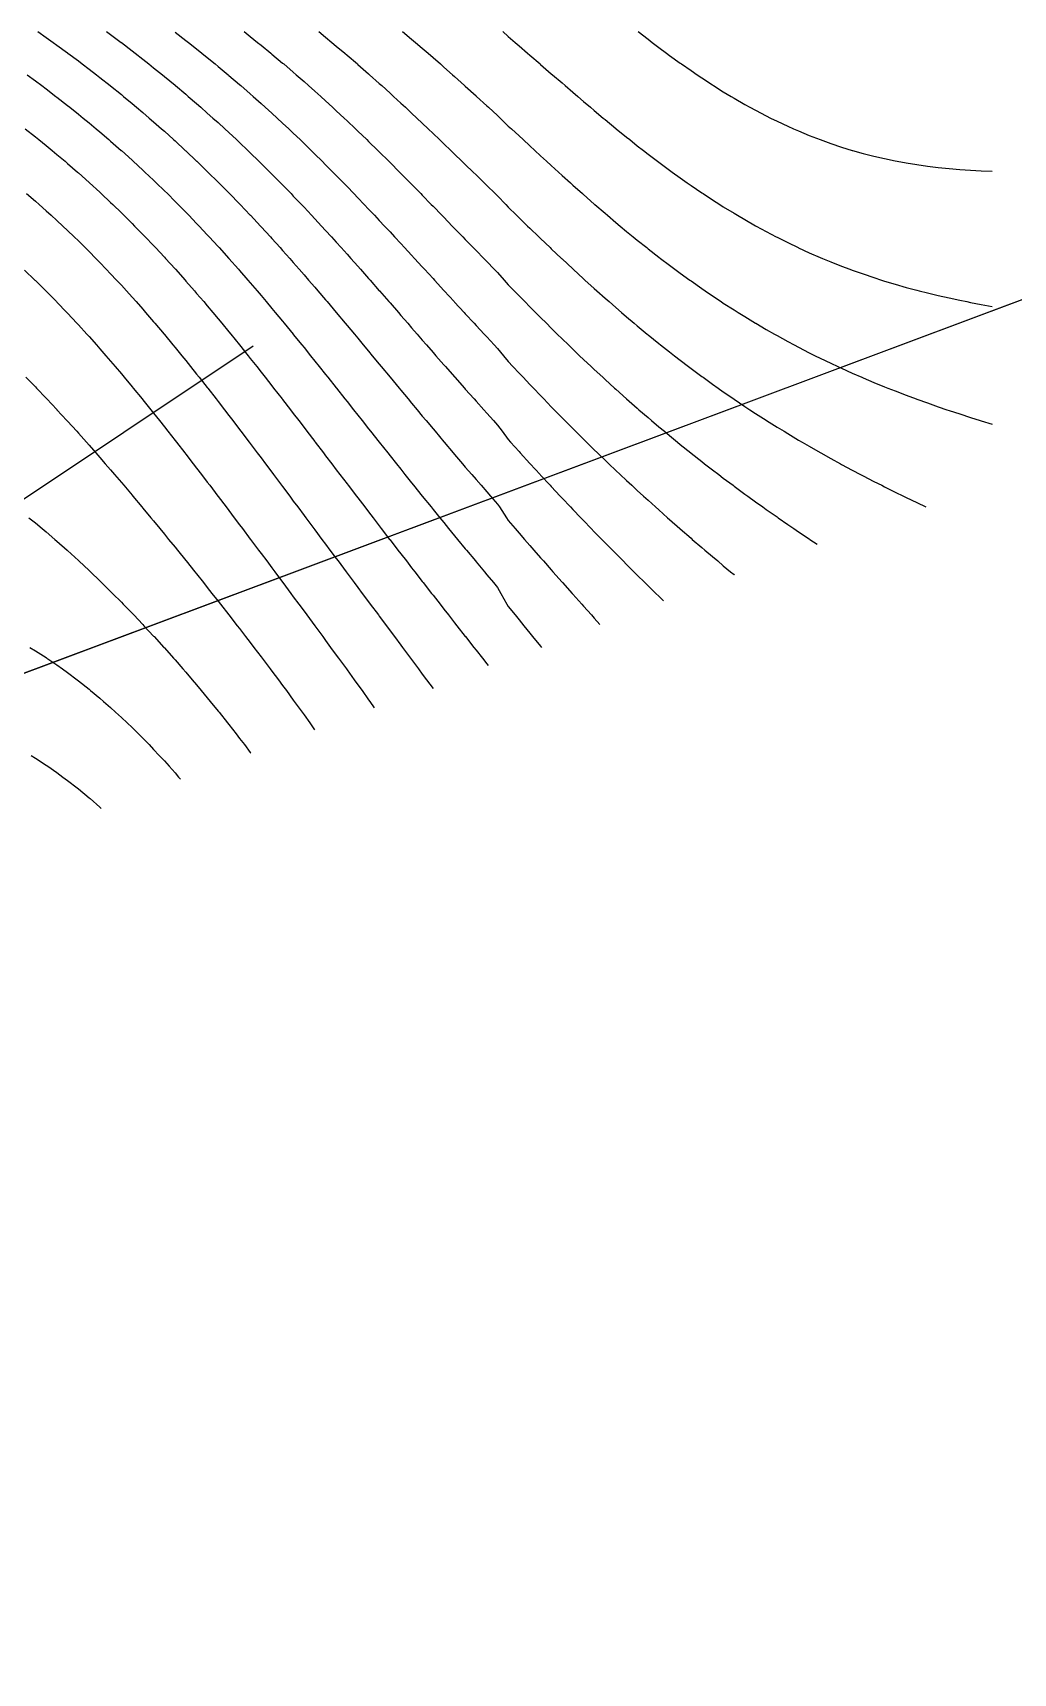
# Model space of a CAD drawing. Extents: x 1412553 to 1415230, y 4927294 to 4931784.
# Drawn here: x 1412658.81 to 1412674.25, y 4931518.92 to 4931544.76 of the extents above; entities that cross this region are included whole.
import ezdxf

# ---------------------------------------------------------------- set-up
doc = ezdxf.new("R2010")
doc.units = 0
doc.header["$MEASUREMENT"] = 0
doc.layers.get('0').update_dxf_attribs({"linetype": 'CONTINUOUS'})
doc.layers.add('LINE', color=2, linetype='CONTINUOUS')
doc.layers.add('nz-property-titles(LINZ DOWNLOAD)', color=1, linetype='CONTINUOUS')

msp = doc.modelspace()

# ---------------------------------------------------------------- linework, layer by layer
at = {"color": 4}
msp.add_lwpolyline([(1412628.11, 4931577.5), (1412633.05, 4931574.19), (1412634.96, 4931570.18), (1412641.65, 4931558.92), (1412643.23, 4931552.22), (1412645.18, 4931545.9), (1412648.78, 4931537.03), (1412651.34, 4931534.66), (1412654.11, 4931534.38), (1412662.28, 4931539.83)], dxfattribs=at)
at = {"layer": 'LINE'}
for points in [[(1412658.889526, 4931544.782051), (1412659.018809, 4931544.690424), (1412659.128646, 4931544.611888), (1412659.188088, 4931544.568866), (1412659.357367, 4931544.445235), (1412659.36213, 4931544.441725), (1412659.526646, 4931544.318906), (1412659.589497, 4931544.271562), (1412659.695925, 4931544.190266), (1412659.811224, 4931544.101399), (1412659.865204, 4931544.05918), (1412660.027336, 4931543.931235), (1412660.034483, 4931543.925509), (1412660.203762, 4931543.788721), (1412660.237684, 4931543.761072), (1412660.373041, 4931543.648973), (1412660.442563, 4931543.590909), (1412660.54232, 4931543.506232), (1412660.6422, 4931543.420746), (1412660.711599, 4931543.360347), (1412660.836734, 4931543.250583), (1412660.880878, 4931543.2112), (1412661.026362, 4931543.08042), (1412661.050157, 4931543.058663), (1412661.211309, 4931542.910256), (1412661.219436, 4931542.902642), (1412661.388715, 4931542.742993), (1412661.39177, 4931542.740093), (1412661.557994, 4931542.579659), (1412661.568016, 4931542.56993), (1412661.727273, 4931542.412691), (1412661.740295, 4931542.399767), (1412661.896552, 4931542.242087), (1412661.908867, 4931542.229604), (1412662.065831, 4931542.067861), (1412662.073971, 4931542.059441), (1412662.23511, 4931541.89008), (1412662.235871, 4931541.889277), (1412662.394809, 4931541.719114), (1412662.404389, 4931541.708701), (1412662.551032, 4931541.548951), (1412662.573668, 4931541.52393), (1412662.704792, 4931541.378788), (1412662.742947, 4931541.335957), (1412662.856319, 4931541.208625), (1412662.912226, 4931541.144996), (1412663.005855, 4931541.038462), (1412663.081505, 4931540.95129), (1412663.153607, 4931540.868298), (1412663.250784, 4931540.755105), (1412663.299794, 4931540.698135), (1412663.420063, 4931540.556754), (1412663.444616, 4931540.527972), (1412663.588286, 4931540.357809), (1412663.589342, 4931540.356546), (1412663.731073, 4931540.187646), (1412663.758621, 4931540.154516), (1412663.873106, 4931540.017483), (1412663.9279, 4931539.951339), (1412664.014547, 4931539.847319), (1412664.097179, 4931539.747345), (1412664.155571, 4931539.677156), (1412664.266458, 4931539.542904), (1412664.296335, 4931539.506993), (1412664.435737, 4931539.338326), (1412664.436983, 4931539.33683), (1412664.577859, 4931539.166667), (1412664.605016, 4931539.133674), (1412664.718939, 4931538.996503), (1412664.774295, 4931538.929502), (1412664.860346, 4931538.82634), (1412664.943574, 4931538.726071), (1412665.0022, 4931538.656177), (1412665.112853, 4931538.523634), (1412665.144612, 4931538.486014), (1412665.282132, 4931538.322379), (1412665.287683, 4931538.315851), (1412665.431714, 4931538.145688), (1412665.451411, 4931538.122316), (1412665.576669, 4931537.975524), (1412665.62069, 4931537.923721), (1412665.72258, 4931537.805361), (1412665.789969, 4931537.726736), (1412665.869508, 4931537.635198), (1412665.959248, 4931537.531453), (1412666.017517, 4931537.465035), (1412666.128527, 4931537.337893), (1412666.157338, 4931537.294872), (1412666.269103, 4931537.124709), (1412666.297806, 4931537.080107), (1412666.40613, 4931536.954545), (1412666.467085, 4931536.883431), (1412666.553239, 4931536.784382), (1412666.636364, 4931536.688169), (1412666.701226, 4931536.614219), (1412666.805643, 4931536.494288), (1412666.850058, 4931536.444056), (1412666.974922, 4931536.301728), (1412666.999728, 4931536.273893), (1412667.144201, 4931536.110415), (1412667.150204, 4931536.10373), (1412667.30162, 4931535.933566), (1412667.31348, 4931535.920114), (1412667.453863, 4931535.763403), (1412667.482759, 4931535.730823), (1412667.606767, 4931535.59324), (1412667.652038, 4931535.542478), (1412667.74105, 4931535.444282)], [(1412659.972336, 4931544.782051), (1412660.034483, 4931544.735872), (1412660.199951, 4931544.611888), (1412660.203762, 4931544.608995), (1412660.373041, 4931544.479568), (1412660.422135, 4931544.441725), (1412660.54232, 4931544.347763), (1412660.638994, 4931544.271562), (1412660.711599, 4931544.213484), (1412660.850573, 4931544.101399), (1412660.880878, 4931544.07658), (1412661.050157, 4931543.936886), (1412661.056959, 4931543.931235), (1412661.219436, 4931543.794109), (1412661.25829, 4931543.761072), (1412661.388715, 4931543.648371), (1412661.454735, 4931543.590909), (1412661.557994, 4931543.499542), (1412661.646459, 4931543.420746), (1412661.727273, 4931543.34756), (1412661.833694, 4931543.250583), (1412661.896552, 4931543.192338), (1412662.016655, 4931543.08042), (1412662.065831, 4931543.03382), (1412662.19558, 4931542.910256), (1412662.23511, 4931542.87198), (1412662.370727, 4931542.740093), (1412662.404389, 4931542.706812), (1412662.542333, 4931542.56993), (1412662.573668, 4931542.538332), (1412662.710678, 4931542.399767), (1412662.742947, 4931542.36661), (1412662.876007, 4931542.229604), (1412662.912226, 4931542.191729), (1412663.038567, 4931542.059441), (1412663.081505, 4931542.013804), (1412663.198615, 4931541.889277), (1412663.250784, 4931541.833009), (1412663.356426, 4931541.719114), (1412663.420063, 4931541.649547), (1412663.512204, 4931541.548951), (1412663.589342, 4931541.463632), (1412663.666225, 4931541.378788), (1412663.758621, 4931541.275541), (1412663.818694, 4931541.208625), (1412663.9279, 4931541.085539), (1412663.969838, 4931541.038462), (1412664.097179, 4931540.893932), (1412664.119881, 4931540.868298), (1412664.266458, 4931540.70107), (1412664.269046, 4931540.698135), (1412664.417693, 4931540.527972), (1412664.435737, 4931540.507127), (1412664.565905, 4931540.357809), (1412664.605016, 4931540.312559), (1412664.713862, 4931540.187646), (1412664.774295, 4931540.117743), (1412664.861757, 4931540.017483), (1412664.943574, 4931539.923005), (1412665.009764, 4931539.847319), (1412665.112853, 4931539.728631), (1412665.158051, 4931539.677156), (1412665.282132, 4931539.53494), (1412665.306798, 4931539.506993), (1412665.451411, 4931539.342183), (1412665.456166, 4931539.33683), (1412665.606513, 4931539.166667), (1412665.62069, 4931539.150535), (1412665.757876, 4931538.996503), (1412665.789969, 4931538.960286), (1412665.910325, 4931538.82634), (1412665.959248, 4931538.771626), (1412666.063998, 4931538.656177), (1412666.128527, 4931538.584714), (1412666.202103, 4931538.486014), (1412666.297806, 4931538.355352), (1412666.33356, 4931538.315851), (1412666.467085, 4931538.167491), (1412666.487023, 4931538.145688), (1412666.636364, 4931537.981425), (1412666.641817, 4931537.975524), (1412666.798151, 4931537.805361), (1412666.805643, 4931537.797157), (1412666.956039, 4931537.635198), (1412666.974922, 4931537.614732), (1412667.115455, 4931537.465035), (1412667.144201, 4931537.434205), (1412667.276412, 4931537.294872), (1412667.31348, 4931537.255526), (1412667.43895, 4931537.124709), (1412667.482759, 4931537.078684), (1412667.603085, 4931536.954545), (1412667.652038, 4931536.903636), (1412667.768831, 4931536.784382), (1412667.821317, 4931536.730324), (1412667.93616, 4931536.614219), (1412667.990596, 4931536.558681), (1412668.105053, 4931536.444056), (1412668.159875, 4931536.388619), (1412668.275483, 4931536.273893), (1412668.329154, 4931536.220074), (1412668.447366, 4931536.10373), (1412668.498433, 4931536.05292), (1412668.620662, 4931535.933566), (1412668.667712, 4931535.887086), (1412668.742991, 4931535.814098)], [(1412661.050157, 4931544.773815), (1412661.219436, 4931544.642647), (1412661.258831, 4931544.611888), (1412661.388715, 4931544.509023), (1412661.473014, 4931544.441725), (1412661.557994, 4931544.37287), (1412661.682078, 4931544.271562), (1412661.727273, 4931544.234094), (1412661.886157, 4931544.101399), (1412661.896552, 4931544.09258), (1412662.065831, 4931543.948134), (1412662.085515, 4931543.931235), (1412662.23511, 4931543.800758), (1412662.280321, 4931543.761072), (1412662.404389, 4931543.650397), (1412662.470697, 4931543.590909), (1412662.573668, 4931543.497034), (1412662.656922, 4931543.420746), (1412662.742947, 4931543.340643), (1412662.839246, 4931543.250583), (1412662.912226, 4931543.181226), (1412663.017918, 4931543.08042), (1412663.081505, 4931543.018813), (1412663.193232, 4931542.910256), (1412663.250784, 4931542.853464), (1412663.365461, 4931542.740093), (1412663.420063, 4931542.685286), (1412663.534872, 4931542.56993), (1412663.589342, 4931542.514395), (1412663.701752, 4931542.399767), (1412663.758621, 4931542.340948), (1412663.866363, 4931542.229604), (1412663.9279, 4931542.165139), (1412664.02899, 4931542.059441), (1412664.097179, 4931541.987202), (1412664.189877, 4931541.889277), (1412664.266458, 4931541.807376), (1412664.349305, 4931541.719114), (1412664.435737, 4931541.625951), (1412664.507524, 4931541.548951), (1412664.605016, 4931541.443221), (1412664.664777, 4931541.378788), (1412664.774295, 4931541.259493), (1412664.821323, 4931541.208625), (1412664.943574, 4931541.075097), (1412664.977385, 4931541.038462), (1412665.112853, 4931540.890349), (1412665.133204, 4931540.868298), (1412665.282132, 4931540.705593), (1412665.289027, 4931540.698135), (1412665.445181, 4931540.527972), (1412665.451411, 4931540.521134), (1412665.601903, 4931540.357809), (1412665.62069, 4931540.337278), (1412665.759292, 4931540.187646), (1412665.789969, 4931540.154317), (1412665.91758, 4931540.017483), (1412665.959248, 4931539.972536), (1412666.076982, 4931539.847319), (1412666.128527, 4931539.792192), (1412666.222451, 4931539.677156), (1412666.297806, 4931539.583498), (1412666.369798, 4931539.506993), (1412666.467085, 4931539.40301), (1412666.529993, 4931539.33683), (1412666.636364, 4931539.224312), (1412666.691775, 4931539.166667), (1412666.805643, 4931539.047541), (1412666.855278, 4931538.996503), (1412666.974922, 4931538.872807), (1412667.020683, 4931538.82634), (1412667.144201, 4931538.700204), (1412667.188117, 4931538.656177), (1412667.31348, 4931538.52979), (1412667.357736, 4931538.486014), (1412667.482759, 4931538.36162), (1412667.529665, 4931538.315851), (1412667.652038, 4931538.195699), (1412667.703998, 4931538.145688), (1412667.821317, 4931538.032044), (1412667.880854, 4931537.975524), (1412667.990596, 4931537.870636), (1412668.060314, 4931537.805361), (1412668.159875, 4931537.711462), (1412668.242436, 4931537.635198), (1412668.329154, 4931537.554475), (1412668.427272, 4931537.465035), (1412668.498433, 4931537.39964), (1412668.614845, 4931537.294872), (1412668.667712, 4931537.24688), (1412668.805157, 4931537.124709), (1412668.836991, 4931537.09615), (1412668.998183, 4931536.954545), (1412669.00627, 4931536.947372), (1412669.175549, 4931536.800401), (1412669.194395, 4931536.784382), (1412669.344828, 4931536.655148), (1412669.393475, 4931536.614219), (1412669.514107, 4931536.511573), (1412669.595115, 4931536.444056), (1412669.683386, 4931536.369603), (1412669.799194, 4931536.273893), (1412669.852665, 4931536.229143), (1412669.85726, 4931536.225374)], [(1412662.137333, 4931544.782051), (1412662.23511, 4931544.704155), (1412662.349979, 4931544.611888), (1412662.404389, 4931544.56754), (1412662.557574, 4931544.441725), (1412662.573668, 4931544.428306), (1412662.742947, 4931544.286359), (1412662.760494, 4931544.271562), (1412662.912226, 4931544.141648), (1412662.958929, 4931544.101399), (1412663.081505, 4931543.994137), (1412663.152972, 4931543.931235), (1412663.250784, 4931543.843833), (1412663.342934, 4931543.761072), (1412663.420063, 4931543.69074), (1412663.52909, 4931543.590909), (1412663.589342, 4931543.534905), (1412663.711764, 4931543.420746), (1412663.758621, 4931543.376406), (1412663.891274, 4931543.250583), (1412663.9279, 4931543.215339), (1412664.067929, 4931543.08042), (1412664.097179, 4931543.051838), (1412664.242029, 4931542.910256), (1412664.266458, 4931542.886057), (1412664.413907, 4931542.740093), (1412664.435737, 4931542.7182), (1412664.583872, 4931542.56993), (1412664.605016, 4931542.548504), (1412664.752224, 4931542.399767), (1412664.774295, 4931542.377204), (1412664.919274, 4931542.229604), (1412664.943574, 4931542.20459), (1412665.085319, 4931542.059441), (1412665.112853, 4931542.03095), (1412665.250638, 4931541.889277), (1412665.282132, 4931541.856585), (1412665.41556, 4931541.719114), (1412665.451411, 4931541.681839), (1412665.580336, 4931541.548951), (1412665.62069, 4931541.507013), (1412665.745282, 4931541.378788), (1412665.789969, 4931541.332444), (1412665.910669, 4931541.208625), (1412665.959248, 4931541.158441), (1412666.07679, 4931541.038462), (1412666.128527, 4931540.985307), (1412666.232091, 4931540.868298), (1412666.297806, 4931540.793095), (1412666.390848, 4931540.698135), (1412666.467085, 4931540.619844), (1412666.557865, 4931540.527972), (1412666.636364, 4931540.448075), (1412666.726448, 4931540.357809), (1412666.805643, 4931540.278025), (1412666.896841, 4931540.187646), (1412666.974922, 4931540.109871), (1412667.069302, 4931540.017483), (1412667.144201, 4931539.943796), (1412667.244075, 4931539.847319), (1412667.31348, 4931539.779952), (1412667.421401, 4931539.677156), (1412667.482759, 4931539.618436), (1412667.601525, 4931539.506993), (1412667.652038, 4931539.459365), (1412667.784665, 4931539.33683), (1412667.821317, 4931539.302801), (1412667.971061, 4931539.166667), (1412667.990596, 4931539.148816), (1412668.159875, 4931538.997423), (1412668.160926, 4931538.996503), (1412668.329154, 4931538.848655), (1412668.355117, 4931538.82634), (1412668.498433, 4931538.702479), (1412668.553252, 4931538.656177), (1412668.667712, 4931538.558913), (1412668.755489, 4931538.486014), (1412668.836991, 4931538.417905), (1412668.961977, 4931538.315851), (1412669.00627, 4931538.279436), (1412669.172789, 4931538.145688), (1412669.175549, 4931538.143455), (1412669.344828, 4931538.009872), (1412669.389401, 4931537.975524), (1412669.514107, 4931537.87865), (1412669.61069, 4931537.805361), (1412669.683386, 4931537.749721), (1412669.836523, 4931537.635198), (1412669.852665, 4931537.623017), (1412670.021944, 4931537.498409), (1412670.06837, 4931537.465035), (1412670.191223, 4931537.375836), (1412670.305267, 4931537.294872), (1412670.360502, 4931537.255237), (1412670.529781, 4931537.136512), (1412670.547029, 4931537.124709), (1412670.69906, 4931537.019462), (1412670.794845, 4931536.954545), (1412670.868339, 4931536.904124), (1412671.037618, 4931536.790401), (1412671.046796, 4931536.784382), (1412671.162852, 4931536.707268)], [(1412663.313685, 4931544.782051), (1412663.420063, 4931544.69485), (1412663.520461, 4931544.611888), (1412663.589342, 4931544.554163), (1412663.722534, 4931544.441725), (1412663.758621, 4931544.410828), (1412663.920234, 4931544.271562), (1412663.9279, 4931544.264862), (1412664.097179, 4931544.116421), (1412664.114234, 4931544.101399), (1412664.266458, 4931543.965505), (1412664.304689, 4931543.931235), (1412664.435737, 4931543.812206), (1412664.491866, 4931543.761072), (1412664.605016, 4931543.656667), (1412664.676149, 4931543.590909), (1412664.774295, 4931543.499052), (1412664.857916, 4931543.420746), (1412664.943574, 4931543.339583), (1412665.037564, 4931543.250583), (1412665.112853, 4931543.178482), (1412665.215452, 4931543.08042), (1412665.282132, 4931543.01601), (1412665.391963, 4931542.910256), (1412665.451411, 4931542.852443), (1412665.567473, 4931542.740093), (1412665.62069, 4931542.688098), (1412665.742345, 4931542.56993), (1412665.789969, 4931542.523276), (1412665.916947, 4931542.399767), (1412665.959248, 4931542.358294), (1412666.091633, 4931542.229604), (1412666.128527, 4931542.193484), (1412666.256472, 4931542.059441), (1412666.297806, 4931542.015637), (1412666.427251, 4931541.889277), (1412666.467085, 4931541.850145), (1412666.602057, 4931541.719114), (1412666.636364, 4931541.68561), (1412666.778155, 4931541.548951), (1412666.805643, 4931541.522317), (1412666.955909, 4931541.378788), (1412666.974922, 4931541.360539), (1412667.135662, 4931541.208625), (1412667.144201, 4931541.200519), (1412667.31348, 4931541.042506), (1412667.31789, 4931541.038462), (1412667.482759, 4931540.886724), (1412667.503152, 4931540.868298), (1412667.652038, 4931540.73333), (1412667.691622, 4931540.698135), (1412667.821317, 4931540.582431), (1412667.883622, 4931540.527972), (1412667.990596, 4931540.434173), (1412668.079559, 4931540.357809), (1412668.159875, 4931540.288649), (1412668.279783, 4931540.187646), (1412668.329154, 4931540.145921), (1412668.484657, 4931540.017483), (1412668.498433, 4931540.006067), (1412668.667712, 4931539.869203), (1412668.695458, 4931539.847319), (1412668.836991, 4931539.735307), (1412668.912308, 4931539.677156), (1412669.00627, 4931539.604331), (1412669.135045, 4931539.506993), (1412669.175549, 4931539.476255), (1412669.344828, 4931539.351127), (1412669.364716, 4931539.33683), (1412669.514107, 4931539.22895), (1412669.602625, 4931539.166667), (1412669.683386, 4931539.109556), (1412669.847517, 4931538.996503), (1412669.852665, 4931538.992937), (1412670.021944, 4931538.879126), (1412670.102591, 4931538.82634), (1412670.191223, 4931538.767966), (1412670.360502, 4931538.659356), (1412670.365612, 4931538.656177), (1412670.529781, 4931538.553348), (1412670.640071, 4931538.486014), (1412670.69906, 4931538.449723), (1412670.868339, 4931538.348484), (1412670.924475, 4931538.315851), (1412671.037618, 4931538.249512), (1412671.206897, 4931538.152682), (1412671.219508, 4931538.145688), (1412671.376176, 4931538.057981), (1412671.526848, 4931537.975524), (1412671.545455, 4931537.965238), (1412671.714734, 4931537.874388), (1412671.846214, 4931537.805361), (1412671.884013, 4931537.785297), (1412672.053292, 4931537.697902), (1412672.177342, 4931537.635198), (1412672.222571, 4931537.612064), (1412672.39185, 4931537.527704), (1412672.520033, 4931537.465035), (1412672.561129, 4931537.444686), (1412672.730408, 4931537.362902), (1412672.873515, 4931537.294872)], [(1412664.633455, 4931544.782051), (1412664.774295, 4931544.663487), (1412664.835164, 4931544.611888), (1412664.943574, 4931544.518923), (1412665.03308, 4931544.441725), (1412665.112853, 4931544.372162), (1412665.227733, 4931544.271562), (1412665.282132, 4931544.223414), (1412665.419586, 4931544.101399), (1412665.451411, 4931544.072865), (1412665.609155, 4931543.931235), (1412665.62069, 4931543.920782), (1412665.789969, 4931543.767528), (1412665.797114, 4931543.761072), (1412665.959248, 4931543.613407), (1412665.984008, 4931543.590909), (1412666.128527, 4931543.458616), (1412666.167918, 4931543.420746), (1412666.297806, 4931543.294607), (1412666.345626, 4931543.250583), (1412666.467085, 4931543.13804), (1412666.529687, 4931543.08042), (1412666.636364, 4931542.981685), (1412666.714182, 4931542.910256), (1412666.805643, 4931542.825888), (1412666.899556, 4931542.740093), (1412666.974922, 4931542.670949), (1412667.08628, 4931542.56993), (1412667.144201, 4931542.517194), (1412667.274832, 4931542.399767), (1412667.31348, 4931542.364919), (1412667.465718, 4931542.229604), (1412667.482759, 4931542.214416), (1412667.652038, 4931542.065983), (1412667.659635, 4931542.059441), (1412667.821317, 4931541.919996), (1412667.857584, 4931541.889277), (1412667.990596, 4931541.776474), (1412668.059552, 4931541.719114), (1412668.159875, 4931541.635578), (1412668.266079, 4931541.548951), (1412668.329154, 4931541.497465), (1412668.47773, 4931541.378788), (1412668.498433, 4931541.362243), (1412668.667712, 4931541.230262), (1412668.696171, 4931541.208625), (1412668.836991, 4931541.101533), (1412668.922009, 4931541.038462), (1412669.00627, 4931540.975936), (1412669.155087, 4931540.868298), (1412669.175549, 4931540.853489), (1412669.344828, 4931540.73458), (1412669.398223, 4931540.698135), (1412669.514107, 4931540.61899), (1412669.651129, 4931540.527972), (1412669.683386, 4931540.506524), (1412669.852665, 4931540.397547), (1412669.916344, 4931540.357809), (1412670.021944, 4931540.291825), (1412670.191223, 4931540.189145), (1412670.193787, 4931540.187646), (1412670.360502, 4931540.09), (1412670.488092, 4931540.017483), (1412670.529781, 4931539.993732), (1412670.69906, 4931539.900694), (1412670.799439, 4931539.847319), (1412670.868339, 4931539.810571), (1412671.037618, 4931539.723422), (1412671.130638, 4931539.677156), (1412671.206897, 4931539.639078), (1412671.376176, 4931539.557542), (1412671.484808, 4931539.506993), (1412671.545455, 4931539.478636), (1412671.714734, 4931539.4024), (1412671.865004, 4931539.33683), (1412671.884013, 4931539.328489), (1412672.053292, 4931539.257178), (1412672.222571, 4931539.187989), (1412672.276757, 4931539.166667), (1412672.39185, 4931539.121063), (1412672.561129, 4931539.056178), (1412672.721488, 4931538.996503), (1412672.730408, 4931538.993158), (1412672.899687, 4931538.932138), (1412673.068966, 4931538.872727), (1412673.204949, 4931538.82634), (1412673.238245, 4931538.814882), (1412673.407524, 4931538.758613), (1412673.576803, 4931538.703587), (1412673.725963, 4931538.656177), (1412673.746082, 4931538.649721), (1412673.915361, 4931538.597036)], [(1412666.209543, 4931544.782051), (1412666.297806, 4931544.704097), (1412666.405281, 4931544.611888), (1412666.467085, 4931544.558567), (1412666.60232, 4931544.441725), (1412666.636364, 4931544.41217), (1412666.798431, 4931544.271562), (1412666.805643, 4931544.265279), (1412666.974922, 4931544.11858), (1412666.994837, 4931544.101399), (1412667.144201, 4931543.972225), (1412667.191863, 4931543.931235), (1412667.31348, 4931543.826483), (1412667.389989, 4931543.761072), (1412667.482759, 4931543.681705), (1412667.589884, 4931543.590909), (1412667.652038, 4931543.538223), (1412667.792226, 4931543.420746), (1412667.821317, 4931543.396382), (1412667.990596, 4931543.256599), (1412667.998011, 4931543.250583), (1412668.159875, 4931543.11953), (1412668.208978, 4931543.08042), (1412668.329154, 4931542.984937), (1412668.424868, 4931542.910256), (1412668.498433, 4931542.853023), (1412668.646548, 4931542.740093), (1412668.667712, 4931542.724008), (1412668.836991, 4931542.598525), (1412668.876538, 4931542.56993), (1412669.00627, 4931542.476493), (1412669.115484, 4931542.399767), (1412669.175549, 4931542.35774), (1412669.344828, 4931542.24251), (1412669.364415, 4931542.229604), (1412669.514107, 4931542.131415), (1412669.62705, 4931542.059441), (1412669.683386, 4931542.023696), (1412669.852665, 4931541.919885), (1412669.904388, 4931541.889277), (1412670.021944, 4931541.820016), (1412670.191223, 4931541.723538), (1412670.199325, 4931541.719114), (1412670.360502, 4931541.631492), (1412670.517676, 4931541.548951), (1412670.529781, 4931541.542617), (1412670.69906, 4931541.458076), (1412670.863827, 4931541.378788), (1412670.868339, 4931541.376624), (1412671.037618, 4931541.29945), (1412671.206897, 4931541.225334), (1412671.247092, 4931541.208625), (1412671.376176, 4931541.155101), (1412671.545455, 4931541.088143), (1412671.677285, 4931541.038462), (1412671.714734, 4931541.024374), (1412671.884013, 4931540.964237), (1412672.053292, 4931540.906968), (1412672.173991, 4931540.868298), (1412672.222571, 4931540.852747), (1412672.39185, 4931540.80176), (1412672.561129, 4931540.753408), (1412672.730408, 4931540.70763), (1412672.767892, 4931540.698135), (1412672.899687, 4931540.664734), (1412673.068966, 4931540.624294), (1412673.238245, 4931540.586077), (1412673.407524, 4931540.549942), (1412673.51693, 4931540.527972), (1412673.576803, 4931540.515927), (1412673.746082, 4931540.483938), (1412673.915361, 4931540.453607)], [(1412668.34045, 4931544.782051), (1412668.498433, 4931544.660405), (1412668.562198, 4931544.611888), (1412668.667712, 4931544.532315), (1412668.789601, 4931544.441725), (1412668.836991, 4931544.406832), (1412669.00627, 4931544.284646), (1412669.024869, 4931544.271562), (1412669.175549, 4931544.166696), (1412669.271481, 4931544.101399), (1412669.344828, 4931544.05204), (1412669.514107, 4931543.941118), (1412669.529732, 4931543.931235), (1412669.683386, 4931543.835248), (1412669.80573, 4931543.761072), (1412669.852665, 4931543.732968), (1412670.021944, 4931543.635533), (1412670.102602, 4931543.590909), (1412670.191223, 4931543.542507), (1412670.360502, 4931543.453927), (1412670.427071, 4931543.420746), (1412670.529781, 4931543.370215), (1412670.69906, 4931543.290921), (1412670.790021, 4931543.250583), (1412670.868339, 4931543.216303), (1412671.037618, 4931543.146503), (1412671.206897, 4931543.08055), (1412671.207256, 4931543.08042), (1412671.376176, 4931543.020181), (1412671.545455, 4931542.963749), (1412671.714734, 4931542.911277), (1412671.71834, 4931542.910256), (1412671.884013, 4931542.863961), (1412672.053292, 4931542.820581), (1412672.222571, 4931542.781075), (1412672.39185, 4931542.745361), (1412672.420093, 4931542.740093), (1412672.561129, 4931542.714091), (1412672.730408, 4931542.686526), (1412672.899687, 4931542.662435), (1412673.068966, 4931542.641729), (1412673.238245, 4931542.624278), (1412673.407524, 4931542.609889), (1412673.576803, 4931542.59841), (1412673.746082, 4931542.589661), (1412673.915361, 4931542.583387)], [(1412658.719784, 4931544.101399), (1412658.84953, 4931544.005924), (1412658.950011, 4931543.931235), (1412659.018809, 4931543.879348), (1412659.174028, 4931543.761072), (1412659.188088, 4931543.750193), (1412659.357367, 4931543.617781), (1412659.391375, 4931543.590909), (1412659.526646, 4931543.482303), (1412659.60256, 4931543.420746), (1412659.695925, 4931543.343794), (1412659.807923, 4931543.250583), (1412659.865204, 4931543.202106), (1412660.007625, 4931543.08042), (1412660.034483, 4931543.057078), (1412660.201867, 4931542.910256), (1412660.203762, 4931542.908565), (1412660.373041, 4931542.756085), (1412660.390641, 4931542.740093), (1412660.54232, 4931542.599863), (1412660.574433, 4931542.56993), (1412660.711599, 4931542.439849), (1412660.753535, 4931542.399767), (1412660.880878, 4931542.275937), (1412660.928174, 4931542.229604), (1412661.050157, 4931542.108056), (1412661.098615, 4931542.059441), (1412661.219436, 4931541.936181), (1412661.265121, 4931541.889277), (1412661.388715, 4931541.760293), (1412661.427953, 4931541.719114), (1412661.557994, 4931541.580441), (1412661.587373, 4931541.548951), (1412661.727273, 4931541.396673), (1412661.743633, 4931541.378788), (1412661.896552, 4931541.209118), (1412661.896995, 4931541.208625), (1412662.047573, 4931541.038462), (1412662.065831, 4931541.017547), (1412662.195747, 4931540.868298), (1412662.23511, 4931540.822484), (1412662.341725, 4931540.698135), (1412662.404389, 4931540.62416), (1412662.485754, 4931540.527972), (1412662.573668, 4931540.422852), (1412662.628035, 4931540.357809), (1412662.742947, 4931540.218854), (1412662.76876, 4931540.187646), (1412662.908135, 4931540.017483), (1412662.912226, 4931540.012439), (1412663.046268, 4931539.847319), (1412663.081505, 4931539.803548), (1412663.183448, 4931539.677156), (1412663.250784, 4931539.593027), (1412663.319832, 4931539.506993), (1412663.420063, 4931539.381229), (1412663.455569, 4931539.33683), (1412663.589342, 4931539.168504), (1412663.590808, 4931539.166667), (1412663.725691, 4931538.996503), (1412663.758621, 4931538.954744), (1412663.860372, 4931538.82634), (1412663.9279, 4931538.740732), (1412663.994985, 4931538.656177), (1412664.097179, 4931538.526805), (1412664.129609, 4931538.486014), (1412664.264353, 4931538.315851), (1412664.266458, 4931538.313181), (1412664.399427, 4931538.145688), (1412664.435737, 4931538.099793), (1412664.534822, 4931537.975524), (1412664.605016, 4931537.887206), (1412664.67062, 4931537.805361), (1412664.774295, 4931537.675604), (1412664.806875, 4931537.635198), (1412664.943574, 4931537.465114), (1412665.08115, 4931537.294872), (1412665.112853, 4931537.255513), (1412665.219284, 4931537.124709), (1412665.282132, 4931537.047205), (1412665.358086, 4931536.954545), (1412665.451411, 4931536.840251), (1412665.497544, 4931536.784382), (1412665.62069, 4931536.634631), (1412665.637676, 4931536.614219), (1412665.778596, 4931536.444056), (1412665.789969, 4931536.430253), (1412665.920361, 4931536.273893), (1412665.959248, 4931536.227013), (1412666.062797, 4931536.10373), (1412666.128527, 4931536.025026), (1412666.181286, 4931535.933566), (1412666.276811, 4931535.763403), (1412666.297806, 4931535.725067), (1412666.404879, 4931535.59324), (1412666.467085, 4931535.516018), (1412666.542917, 4931535.423077), (1412666.636364, 4931535.307499), (1412666.681078, 4931535.252914), (1412666.805643, 4931535.099366), (1412666.819303, 4931535.082751)], [(1412658.689836, 4931543.250583), (1412658.84953, 4931543.124809), (1412658.905244, 4931543.08042), (1412659.018809, 4931542.988388), (1412659.114109, 4931542.910256), (1412659.188088, 4931542.848558), (1412659.31667, 4931542.740093), (1412659.357367, 4931542.705158), (1412659.513134, 4931542.56993), (1412659.526646, 4931542.557994), (1412659.695925, 4931542.406739), (1412659.703641, 4931542.399767), (1412659.865204, 4931542.251223), (1412659.888477, 4931542.229604), (1412660.034483, 4931542.091595), (1412660.068165, 4931542.059441), (1412660.203762, 4931541.927757), (1412660.243009, 4931541.889277), (1412660.373041, 4931541.75961), (1412660.413284, 4931541.719114), (1412660.54232, 4931541.587125), (1412660.579316, 4931541.548951), (1412660.711599, 4931541.410249), (1412660.741363, 4931541.378788), (1412660.880878, 4931541.229026), (1412660.899739, 4931541.208625), (1412661.050157, 4931541.043504), (1412661.054718, 4931541.038462), (1412661.206388, 4931540.868298), (1412661.219436, 4931540.853458), (1412661.355121, 4931540.698135), (1412661.388715, 4931540.659189), (1412661.501247, 4931540.527972), (1412661.557994, 4931540.461007), (1412661.645007, 4931540.357809), (1412661.727273, 4931540.25916), (1412661.78664, 4931540.187646), (1412661.896552, 4931540.053909), (1412661.926378, 4931540.017483), (1412662.064398, 4931539.847319), (1412662.065831, 4931539.845536), (1412662.200637, 4931539.677156), (1412662.23511, 4931539.633765), (1412662.335589, 4931539.506993), (1412662.404389, 4931539.419606), (1412662.469451, 4931539.33683), (1412662.573668, 4931539.203448), (1412662.60238, 4931539.166667), (1412662.734449, 4931538.996503), (1412662.742947, 4931538.985487), (1412662.865681, 4931538.82634), (1412662.912226, 4931538.765752), (1412662.996442, 4931538.656177), (1412663.081505, 4931538.545134), (1412663.12685, 4931538.486014), (1412663.250784, 4931538.323956), (1412663.256994, 4931538.315851), (1412663.386814, 4931538.145688), (1412663.420063, 4931538.102002), (1412663.516573, 4931537.975524), (1412663.589342, 4931537.88), (1412663.646384, 4931537.805361), (1412663.758621, 4931537.658235), (1412663.776267, 4931537.635198), (1412663.906263, 4931537.465035), (1412663.9279, 4931537.43665), (1412664.036447, 4931537.294872), (1412664.097179, 4931537.215442), (1412664.166912, 4931537.124709), (1412664.266458, 4931536.994979), (1412664.297661, 4931536.954545), (1412664.428693, 4931536.784382), (1412664.435737, 4931536.775208), (1412664.560091, 4931536.614219), (1412664.605016, 4931536.55593), (1412664.691823, 4931536.444056), (1412664.774295, 4931536.337506), (1412664.823896, 4931536.273893), (1412664.943574, 4931536.119951), (1412664.956283, 4931536.10373), (1412665.089013, 4931535.933566), (1412665.112853, 4931535.902882), (1412665.222098, 4931535.763403), (1412665.282132, 4931535.686415), (1412665.355422, 4931535.59324), (1412665.451411, 4931535.470601), (1412665.48895, 4931535.423077), (1412665.62069, 4931535.255335), (1412665.62261, 4931535.252914), (1412665.756585, 4931535.082751), (1412665.789969, 4931535.04006), (1412665.890631, 4931534.912587), (1412665.959248, 4931534.825057), (1412665.982803, 4931534.795313)], [(1412658.711453, 4931542.229604), (1412658.84953, 4931542.110601), (1412658.90808, 4931542.059441), (1412659.018809, 4931541.960984), (1412659.098378, 4931541.889277), (1412659.188088, 4931541.807017), (1412659.282677, 4931541.719114), (1412659.357367, 4931541.648527), (1412659.461372, 4931541.548951), (1412659.526646, 4931541.485426), (1412659.634835, 4931541.378788), (1412659.695925, 4931541.31761), (1412659.803408, 4931541.208625), (1412659.865204, 4931541.145015), (1412659.967488, 4931541.038462), (1412660.034483, 4931540.96765), (1412660.127393, 4931540.868298), (1412660.203762, 4931540.785527), (1412660.283505, 4931540.698135), (1412660.373041, 4931540.598752), (1412660.436126, 4931540.527972), (1412660.54232, 4931540.407414), (1412660.585578, 4931540.357809), (1412660.711599, 4931540.21172), (1412660.732169, 4931540.187646), (1412660.87607, 4931540.017483), (1412660.880878, 4931540.011736), (1412661.017183, 4931539.847319), (1412661.050157, 4931539.807236), (1412661.156252, 4931539.677156), (1412661.219436, 4931539.599141), (1412661.293478, 4931539.506993), (1412661.388715, 4931539.387783), (1412661.429126, 4931539.33683), (1412661.557994, 4931539.173507), (1412661.563356, 4931539.166667), (1412661.695842, 4931538.996503), (1412661.727273, 4931538.955988), (1412661.827234, 4931538.82634), (1412661.896552, 4931538.73622), (1412661.957783, 4931538.656177), (1412662.065831, 4931538.514687), (1412662.087623, 4931538.486014), (1412662.216611, 4931538.315851), (1412662.23511, 4931538.291398), (1412662.344857, 4931538.145688), (1412662.404389, 4931538.066658), (1412662.472792, 4931537.975524), (1412662.573668, 4931537.841181), (1412662.600488, 4931537.805361), (1412662.727825, 4931537.635198), (1412662.742947, 4931537.614976), (1412662.854789, 4931537.465035), (1412662.912226, 4931537.388123), (1412662.981749, 4931537.294872), (1412663.081505, 4931537.161226), (1412663.108735, 4931537.124709), (1412663.235614, 4931536.954545), (1412663.250784, 4931536.934192), (1412663.362378, 4931536.784382), (1412663.420063, 4931536.707015), (1412663.489258, 4931536.614219), (1412663.589342, 4931536.480085), (1412663.616246, 4931536.444056), (1412663.743218, 4931536.273893), (1412663.758621, 4931536.253224), (1412663.870148, 4931536.10373), (1412663.9279, 4931536.026287), (1412663.997181, 4931535.933566), (1412664.097179, 4931535.79958), (1412664.124248, 4931535.763403), (1412664.25128, 4931535.59324), (1412664.266458, 4931535.572843), (1412664.378221, 4931535.423077), (1412664.435737, 4931535.345798), (1412664.50511, 4931535.252914), (1412664.605016, 4931535.118683), (1412664.631872, 4931535.082751), (1412664.758452, 4931534.912587), (1412664.774295, 4931534.891166), (1412664.884805, 4931534.742424), (1412664.943574, 4931534.66289), (1412665.010884, 4931534.572261), (1412665.112853, 4931534.434094)], [(1412658.680251, 4931541.021772), (1412658.841408, 4931540.868298), (1412658.84953, 4931540.860457), (1412659.014652, 4931540.698135), (1412659.018809, 4931540.693999), (1412659.182702, 4931540.527972), (1412659.188088, 4931540.522454), (1412659.34598, 4931540.357809), (1412659.357367, 4931540.345816), (1412659.504966, 4931540.187646), (1412659.526646, 4931540.164209), (1412659.660103, 4931540.017483), (1412659.695925, 4931539.977798), (1412659.811795, 4931539.847319), (1412659.865204, 4931539.786797), (1412659.960404, 4931539.677156), (1412660.034483, 4931539.591405), (1412660.106294, 4931539.506993), (1412660.203762, 4931539.391963), (1412660.249782, 4931539.33683), (1412660.373041, 4931539.188753), (1412660.391162, 4931539.166667), (1412660.530345, 4931538.996503), (1412660.54232, 4931538.981828), (1412660.667364, 4931538.82634), (1412660.711599, 4931538.771367), (1412660.803028, 4931538.656177), (1412660.880878, 4931538.558234), (1412660.937531, 4931538.486014), (1412661.050157, 4931538.342767), (1412661.07106, 4931538.315851), (1412661.203333, 4931538.145688), (1412661.219436, 4931538.125005), (1412661.334387, 4931537.975524), (1412661.388715, 4931537.905189), (1412661.464938, 4931537.805361), (1412661.557994, 4931537.684023), (1412661.595041, 4931537.635198), (1412661.724731, 4931537.465035), (1412661.727273, 4931537.461707), (1412661.853323, 4931537.294872), (1412661.896552, 4931537.237957), (1412661.981737, 4931537.124709), (1412662.065831, 4931537.013479), (1412662.109998, 4931536.954545), (1412662.23511, 4931536.788402), (1412662.238113, 4931536.784382), (1412662.365413, 4931536.614219), (1412662.404389, 4931536.562351), (1412662.492602, 4931536.444056), (1412662.573668, 4931536.33579), (1412662.619692, 4931536.273893), (1412662.742947, 4931536.108736), (1412662.746661, 4931536.10373), (1412662.872946, 4931535.933566), (1412662.912226, 4931535.880768), (1412662.999046, 4931535.763403), (1412663.081505, 4931535.652169), (1412663.12498, 4931535.59324), (1412663.250659, 4931535.423077), (1412663.250784, 4931535.422908), (1412663.375584, 4931535.252914), (1412663.420063, 4931535.192329), (1412663.500224, 4931535.082751), (1412663.589342, 4931534.960809), (1412663.624488, 4931534.912587), (1412663.748225, 4931534.742424), (1412663.758621, 4931534.728069), (1412663.871215, 4931534.572261), (1412663.9279, 4931534.493549), (1412663.993663, 4931534.402098), (1412664.097179, 4931534.257523), (1412664.115491, 4931534.231935), (1412664.186363, 4931534.132248)], [(1412658.699945, 4931539.33683), (1412658.84953, 4931539.184976), (1412658.867078, 4931539.166667), (1412659.018809, 4931539.008921), (1412659.030434, 4931538.996503), (1412659.188088, 4931538.828946), (1412659.190475, 4931538.82634), (1412659.347108, 4931538.656177), (1412659.357367, 4931538.645121), (1412659.500988, 4931538.486014), (1412659.526646, 4931538.457849), (1412659.652583, 4931538.315851), (1412659.695925, 4931538.267474), (1412659.802206, 4931538.145688), (1412659.865204, 4931538.074269), (1412659.950103, 4931537.975524), (1412660.034483, 4931537.878467), (1412660.096491, 4931537.805361), (1412660.203762, 4931537.680333), (1412660.24157, 4931537.635198), (1412660.373041, 4931537.480022), (1412660.385449, 4931537.465035), (1412660.527741, 4931537.294872), (1412660.54232, 4931537.277623), (1412660.66861, 4931537.124709), (1412660.711599, 4931537.073277), (1412660.808662, 4931536.954545), (1412660.880878, 4931536.867219), (1412660.947946, 4931536.784382), (1412661.050157, 4931536.659509), (1412661.086489, 4931536.614219), (1412661.219436, 4931536.450173), (1412661.224299, 4931536.444056), (1412661.360583, 4931536.273893), (1412661.388715, 4931536.239091), (1412661.496079, 4931536.10373), (1412661.557994, 4931536.02634), (1412661.630929, 4931535.933566), (1412661.727273, 4931535.811932), (1412661.765079, 4931535.763403), (1412661.896552, 4931535.595764), (1412661.898501, 4931535.59324), (1412662.030367, 4931535.423077), (1412662.065831, 4931535.377537), (1412662.161453, 4931535.252914), (1412662.23511, 4931535.157293), (1412662.29175, 4931535.082751), (1412662.404389, 4931534.934935), (1412662.421203, 4931534.912587), (1412662.549303, 4931534.742424), (1412662.573668, 4931534.710062), (1412662.676199, 4931534.572261), (1412662.742947, 4931534.482526), (1412662.802136, 4931534.402098), (1412662.912226, 4931534.252278), (1412662.92703, 4931534.231935), (1412663.050412, 4931534.061772), (1412663.081505, 4931534.018716), (1412663.172487, 4931533.891608), (1412663.247846, 4931533.785841)], [(1412658.747628, 4931537.124709), (1412658.84953, 4931537.043312), (1412658.954963, 4931536.954545), (1412659.018809, 4931536.902077), (1412659.154894, 4931536.784382), (1412659.188088, 4931536.756334), (1412659.348195, 4931536.614219), (1412659.357367, 4931536.606255), (1412659.526646, 4931536.452036), (1412659.535023, 4931536.444056), (1412659.695925, 4931536.29373), (1412659.716281, 4931536.273893), (1412659.865204, 4931536.131371), (1412659.892942, 4931536.10373), (1412660.034483, 4931535.965023), (1412660.065365, 4931535.933566), (1412660.203762, 4931535.794727), (1412660.233859, 4931535.763403), (1412660.373041, 4931535.620499), (1412660.398673, 4931535.59324), (1412660.54232, 4931535.442356), (1412660.560072, 4931535.423077), (1412660.711599, 4931535.260257), (1412660.718221, 4931535.252914), (1412660.873014, 4931535.082751), (1412660.880878, 4931535.074174), (1412661.0246, 4931534.912587), (1412661.050157, 4931534.884041), (1412661.17334, 4931534.742424), (1412661.219436, 4931534.68969), (1412661.319367, 4931534.572261), (1412661.388715, 4931534.491054), (1412661.46278, 4931534.402098), (1412661.557994, 4931534.287958), (1412661.60364, 4931534.231935), (1412661.727273, 4931534.080243), (1412661.742, 4931534.061772), (1412661.877478, 4931533.891608), (1412661.896552, 4931533.867593), (1412662.010259, 4931533.721445), (1412662.065831, 4931533.649746), (1412662.140715, 4931533.551282), (1412662.23511, 4931533.426528), (1412662.243563, 4931533.415161)], [(1412658.760827, 4931535.082751), (1412658.84953, 4931535.029722), (1412659.018809, 4931534.921083), (1412659.031214, 4931534.912587), (1412659.188088, 4931534.806456), (1412659.276967, 4931534.742424), (1412659.357367, 4931534.685067), (1412659.506413, 4931534.572261), (1412659.526646, 4931534.557069), (1412659.695925, 4931534.422714), (1412659.720585, 4931534.402098), (1412659.865204, 4931534.281867), (1412659.922371, 4931534.231935), (1412660.034483, 4931534.134368), (1412660.114124, 4931534.061772), (1412660.203762, 4931533.980192), (1412660.29694, 4931533.891608), (1412660.373041, 4931533.819249), (1412660.4718, 4931533.721445), (1412660.54232, 4931533.651454), (1412660.639453, 4931533.551282), (1412660.711599, 4931533.476608), (1412660.800617, 4931533.381119), (1412660.880878, 4931533.29453), (1412660.955805, 4931533.210956), (1412661.050157, 4931533.104952), (1412661.105529, 4931533.040793), (1412661.135227, 4931533.006075)], [(1412658.782213, 4931533.381119), (1412658.84953, 4931533.339832), (1412659.018809, 4931533.229431), (1412659.045597, 4931533.210956), (1412659.188088, 4931533.11198), (1412659.284852, 4931533.040793), (1412659.357367, 4931532.986952), (1412659.505833, 4931532.870629), (1412659.526646, 4931532.854138), (1412659.695925, 4931532.713286), (1412659.710631, 4931532.700466), (1412659.865204, 4931532.563973), (1412659.88583, 4931532.544922)]]:
    msp.add_lwpolyline(points, dxfattribs=at)
at = {"layer": 'nz-property-titles(LINZ DOWNLOAD)', "color": 152, "linetype": 'Continuous', "true_color": 0x2776bb, "flags": 128}
for points in [[(1412682.697564, 4931640.466081), (1412710.054218, 4931647.150228), (1412737.410924, 4931653.834253), (1412764.203399, 4931660.382551), (1412779.005625, 4931654.389681), (1412775.741498, 4931621.476268), (1412777.167725, 4931607.161413), (1412789.24512, 4931608.39976), (1412777.35972, 4931579.102143), (1412649.677902, 4931531.312553), (1412643.410923, 4931543.700504), (1412638.895118, 4931552.662485), (1412621.575687, 4931587.765544), (1412660.662372, 4931597.301636), (1412699.747808, 4931606.839283), (1412682.697564, 4931640.466081)], [(1412665.042521, 4931501.038635), (1412649.677902, 4931531.312553), (1412777.35972, 4931579.102143), (1412789.24512, 4931608.39976), (1412803.807255, 4931644.349841), (1412822.409887, 4931636.814381), (1412795.971669, 4931571.554074), (1412819.2822, 4931562.110564), (1412842.593948, 4931552.667008), (1412850.439493, 4931549.488147), (1412851.728343, 4931506.659418), (1412665.042521, 4931501.038635)]]:
    msp.add_lwpolyline(points, close=True, dxfattribs=at)

doc.saveas('drawing.dxf')
